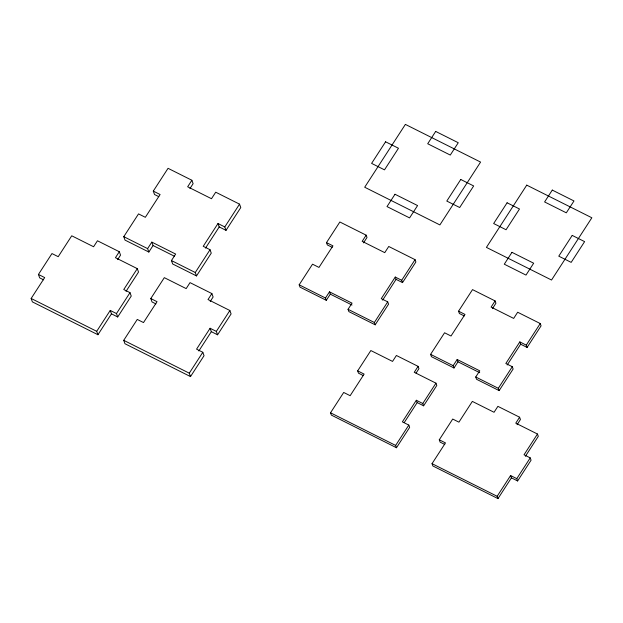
<?xml version="1.0" encoding="UTF-8"?>
<svg xmlns="http://www.w3.org/2000/svg" width="623" height="623" viewBox="0 0 623 623"><rect width="100%" height="100%" fill="white"/><g stroke="black" fill="none" stroke-linecap="round" stroke-linejoin="round"><path stroke-width="0.93" d="M43.571 279.82L39.67 277.858L38.439 274.447L51.966 253.561L58.212 256.684L71.738 235.798L93.59 246.747L97.453 240.774L119.305 251.723L120.543 255.134L117.638 259.612M97.936 334.73L96.705 331.319L110.232 310.425L111.47 313.836L97.936 334.73L32.388 301.882L31.15 298.472L44.677 277.578L38.439 274.447M148.842 252.035L147.604 248.624L151.825 242.113L153.056 245.524L148.842 252.035L125.005 240.089L123.775 236.678L138.532 213.891L145.338 217.302L160.095 194.516L153.289 191.105L168.046 168.319L191.876 180.265L193.114 183.676L189.953 188.559M119.305 251.723L115.442 257.696L137.294 268.645L138.524 272.056L126.033 291.338M191.876 180.265L187.663 186.775L211.493 198.714L215.714 192.203L239.544 204.149L240.782 207.56L226.024 230.346L219.21 226.936L217.98 223.525L203.223 246.311L210.029 249.722L211.267 253.133L196.51 275.919L172.672 263.981L171.442 260.57L175.655 254.059L151.825 242.113M137.294 268.645L123.759 289.531L130.005 292.662L131.243 296.073L117.708 316.967L111.47 313.836M117.708 316.967L116.478 313.556L130.005 292.662M211.882 293.581L208.02 299.554L229.871 310.503L231.102 313.914L217.575 334.8L216.337 331.389L210.099 328.266L196.564 349.153L202.81 352.283L204.048 355.694L190.513 376.588L124.966 343.74L123.728 340.329L137.255 319.435L143.5 322.566L157.027 301.672L150.789 298.542L164.316 277.656L186.168 288.605L190.031 282.632L211.882 293.581L213.121 296.992L210.216 301.47M205.512 248.094L219.21 226.936M196.51 275.919L195.272 272.508L210.029 249.722M226.024 230.346L224.786 226.936L239.544 204.149M198.838 350.959L211.329 331.677L210.099 328.266M190.513 376.588L189.283 373.177L202.81 352.283M216.337 331.389L229.871 310.503M326.312 300.317L325.479 298.004L329.474 291.837L330.307 294.149L326.312 300.317L300.006 287.133L299.165 284.82L312.528 264.191L318.976 267.423L332.955 245.844L326.499 242.612L339.862 221.983L366.168 235.167L367.009 237.48L363.513 242.877M366.168 235.167L362.173 241.335L384.749 252.642L388.744 246.474L415.05 259.659L415.891 261.971L402.528 282.601L396.08 279.369L395.247 277.056L381.268 298.635L387.716 301.867L388.557 304.18L375.194 324.809L348.888 311.625L348.047 309.312L352.042 303.152L329.474 291.837M382.623 300.154L396.08 279.369M375.194 324.809L374.361 322.496L387.716 301.867M402.528 282.601L401.695 280.288L415.05 259.659M418.095 366.363L414.256 372.289L435.96 383.168L436.793 385.473L423.624 405.814L422.791 403.502L416.335 400.27L402.365 421.849L408.813 425.081L409.646 427.394L396.477 447.735L331.366 415.105L330.525 412.792L343.701 392.459L350.149 395.691L364.12 374.104L357.672 370.872L370.841 350.539L392.545 361.41L396.392 355.484L418.095 366.363L418.929 368.676L416.047 373.122M454.003 367.983L453.162 365.67L457.157 359.502L457.998 361.815L454.003 367.983L431.428 356.675L430.594 354.362L444.573 332.775L451.021 336.007L464.992 314.428L458.544 311.196L472.522 289.617L495.098 300.925L495.931 303.237L492.435 308.634M404.234 422.565L417.176 402.583L416.335 400.27M396.477 447.735L395.644 445.422L408.813 425.081M422.791 403.502L435.96 383.168M495.098 300.925L491.103 307.092L513.671 318.408L517.666 312.24L540.242 323.547L541.076 325.86L527.097 347.439L520.649 344.208L519.816 341.902L505.837 363.482L512.285 366.713L513.126 369.026L499.148 390.605L476.572 379.298L475.738 376.985L479.733 370.817L457.157 359.502M444.76 444.44L440.111 442.112L439.277 439.799L452.711 419.045L458.917 422.153L472.351 401.407L494.055 412.278L497.894 406.352L519.605 417.223L520.439 419.536L517.082 424.73M497.987 498.602L497.154 496.29L510.587 475.536L511.428 477.849L497.987 498.602L432.876 465.973L432.035 463.66L445.476 442.906L439.277 439.799M507.192 364.992L520.649 344.208M499.148 390.605L498.314 388.293L512.285 366.713M527.097 347.439L526.264 345.134L540.242 323.547M519.605 417.223L515.766 423.157L537.47 434.029L538.303 436.341L525.384 456.301M537.47 434.029L524.029 454.782L530.228 457.889L531.069 460.202L517.627 480.956L511.428 477.849M517.627 480.956L516.794 478.643L530.228 457.889M395.247 277.056L401.695 280.288M332.176 247.347L327.34 244.925L326.499 242.612M519.816 341.902L526.264 345.134M464.221 315.931L459.385 313.509L458.544 311.196M217.98 223.525L224.786 226.936M158.779 196.65L154.52 194.516L153.289 191.105M330.307 294.149L352.011 305.029M457.998 361.815L479.702 372.694M299.165 284.82L325.479 298.004M348.047 309.312L374.361 322.496M430.594 354.362L453.162 365.67M475.738 376.985L498.314 388.293M153.056 245.524L174.339 256.185M123.775 236.678L147.604 248.624M171.442 260.57L195.272 272.508M363.349 375.607L358.513 373.185L357.672 370.872M417.176 402.583L423.624 405.814M510.587 475.536L516.794 478.643M155.921 303.907L152.02 301.953L150.789 298.542M211.329 331.677L217.575 334.8M330.525 412.792L395.644 445.422M432.035 463.66L497.154 496.29M110.232 310.425L116.478 313.556M123.728 340.329L189.283 373.177M31.15 298.472L96.705 331.319M385.582 141.795L371.604 163.382L384.5 169.845L398.479 148.258L385.582 141.795M405.386 124.398L364.696 187.235L439.885 224.919L480.582 162.081L405.386 124.398M394.998 194.259L387.008 206.587L409.584 217.902L417.574 205.567L394.998 194.259M435.687 131.422L427.705 143.749L450.281 155.065L458.263 142.729L435.687 131.422M460.771 179.479L446.792 201.058L459.696 207.521L473.667 185.942L460.771 179.479M507.099 202.786L493.657 223.532L506.063 229.747L519.496 209.001L507.099 202.786M526.739 185.14L486.423 247.393L551.534 280.023L591.85 217.77L526.739 185.14M511.966 252.338L504.287 264.199L525.991 275.078L533.67 263.218L511.966 252.338M552.282 190.085L544.603 201.945L566.307 212.817L573.985 200.964L552.282 190.085M572.21 235.408L558.769 256.162L571.174 262.376L584.615 241.623L572.21 235.408"/></g></svg>
